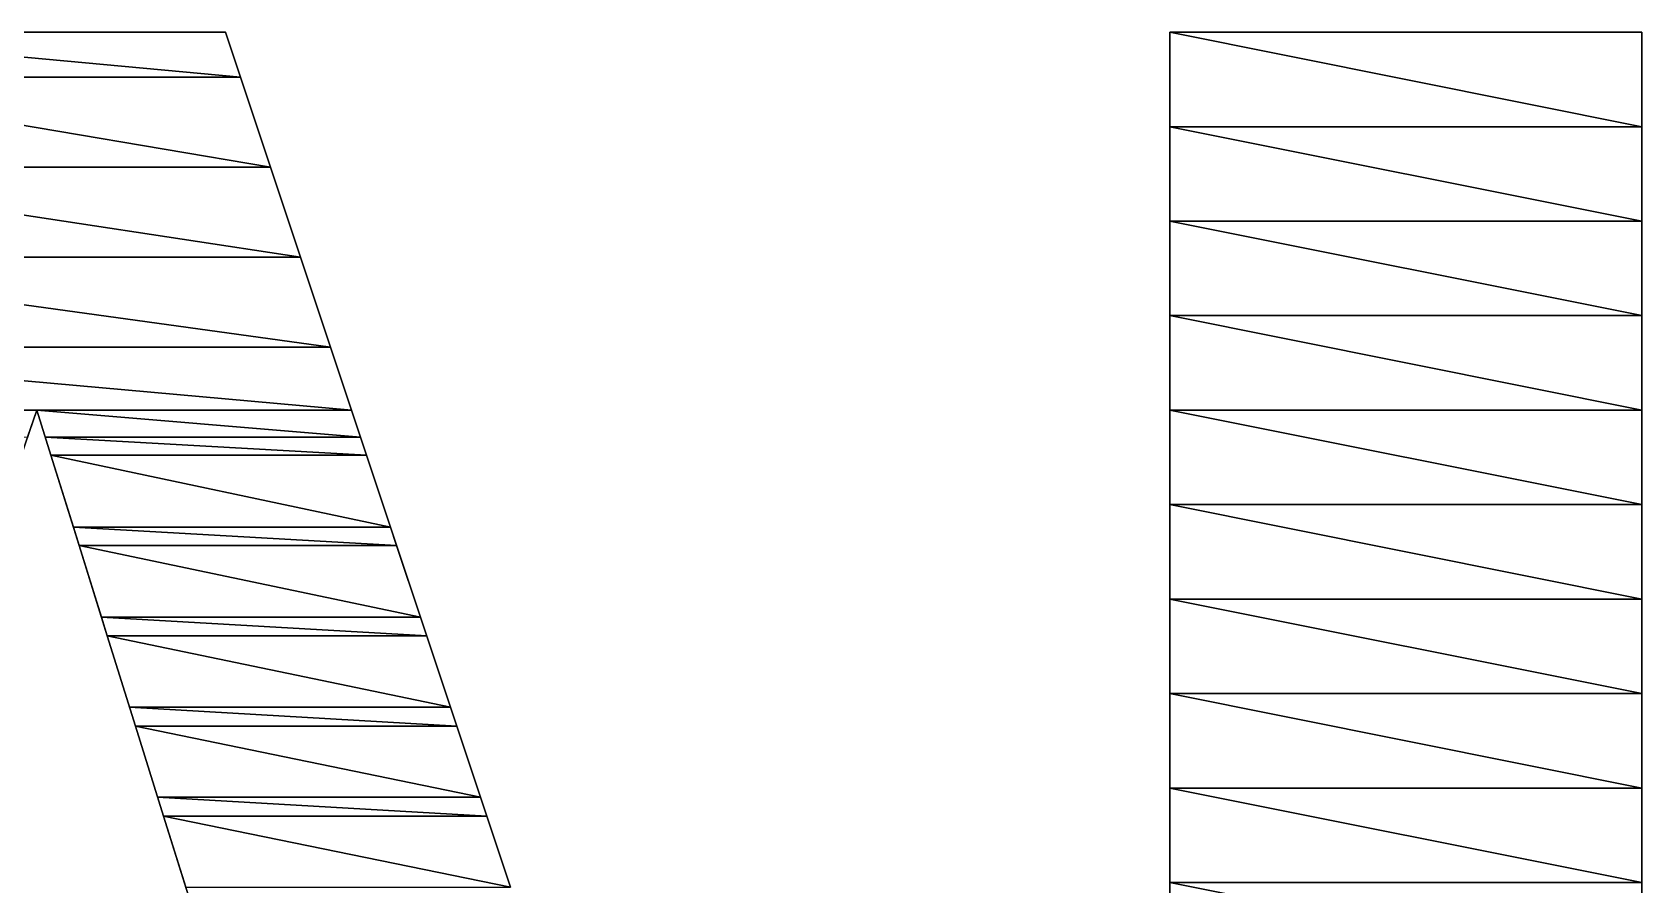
# Model space of a CAD drawing. Header units: metres. Extents: x -339 to -255, y -236 to -200.
# Drawn here: x -321.05 to -304, y -209.02 to -200 of the extents above; entities that cross this region are included whole.
import ezdxf

# ---------------------------------------------------------------- set-up
doc = ezdxf.new("R2010")
doc.units = ezdxf.units.M

msp = doc.modelspace()

# ---------------------------------------------------------------- linework, layer by layer
for points in [[(-318.84128, -200.47618, -346.41016), (-324, -200, -346.41016), (-324.15872, -200.47618, -346.41016), (-324.15863, -200.47607, -346.41006)], [(-318.84128, -200.47618, -366.41016), (-324, -200, -366.41016), (-324.15872, -200.47618, -366.41016), (-324.15863, -200.47607, -366.41006)], [(-324, -200, -346.41016), (-318.84128, -200.47618, -346.41016), (-319, -200, -346.41016), (-318.9999, -199.9999, -346.41006)], [(-324, -200, -366.41016), (-318.84128, -200.47618, -366.41016), (-319, -200, -366.41016), (-318.9999, -199.9999, -366.41006)], [(-321, -200, -366.41016), (-322, -200, -366.41016), (-321, -200, -346.41016), (-320.9999, -199.9999, -346.41006)], [(-322, -200, -366.41016), (-321, -200, -366.41016), (-321, -200, -346.41016), (-320.9999, -199.9999, -346.41006)], [(-321, -200, -346.41016), (-322, -200, -346.41016), (-322, -200, -366.41016), (-321.9999, -199.9999, -366.41006)], [(-322, -200, -346.41016), (-321, -200, -346.41016), (-322, -200, -346.41016), (-321.9999, -199.9999, -346.41006)], [(-320, -200, -366.41016), (-320, -200, -346.41016), (-321, -200, -366.41016), (-320.9999, -199.9999, -366.41006)], [(-321, -200, -366.41016), (-320, -200, -346.41016), (-320, -200, -366.41016), (-319.9999, -199.9999, -366.41006)], [(-320, -200, -346.41016), (-321, -200, -366.41016), (-321, -200, -346.41016), (-320.9999, -199.9999, -346.41006)], [(-321, -200, -346.41016), (-321, -200, -346.41016), (-320, -200, -346.41016), (-319.9999, -199.9999, -346.41006)], [(-321, -200, -346.41016), (-321, -200, -346.41016), (-321, -200, -366.41016), (-320.9999, -199.9999, -366.41006)], [(-319, -200, -366.41016), (-320, -200, -366.41016), (-319, -200, -346.41016), (-318.9999, -199.9999, -346.41006)], [(-320, -200, -366.41016), (-319, -200, -366.41016), (-319, -200, -346.41016), (-318.9999, -199.9999, -346.41006)], [(-319, -200, -346.41016), (-320, -200, -346.41016), (-320, -200, -366.41016), (-319.9999, -199.9999, -366.41006)], [(-320, -200, -346.41016), (-319, -200, -346.41016), (-320, -200, -346.41016), (-319.9999, -199.9999, -346.41006)], [(-320, -200, -346.41016), (-320, -200, -366.41016), (-320, -200, -346.41016), (-319.9999, -199.9999, -346.41006)], [(-318.84128, -200.47618, -366.41016), (-318.84128, -200.47618, -346.41016), (-319, -200, -366.41016), (-318.9999, -199.9999, -366.41006)], [(-318.84128, -200.47618, -346.41016), (-319, -200, -366.41016), (-319, -200, -346.41016), (-318.9999, -199.9999, -346.41006)], [(-319, -200, -366.41016), (-318.84128, -200.47618, -346.41016), (-318.84128, -200.47618, -366.41016), (-318.8412, -200.47607, -366.41006)], [(-319, -200, -346.41016), (-319, -200, -346.41016), (-318.84128, -200.47618, -346.41016), (-318.8412, -200.47607, -346.41006)], [(-309, -200, -346.41016), (-304, -201, -346.41016), (-304, -200, -346.41016), (-303.9999, -199.9999, -346.41006)], [(-309, -200, -366.41016), (-304, -201, -366.41016), (-304, -200, -366.41016), (-303.9999, -199.9999, -366.41006)], [(-308.5, -200, -366.41016), (-309, -200, -366.41016), (-308.5, -200, -346.41016), (-308.4999, -199.9999, -346.41006)], [(-309, -200, -366.41016), (-308.5, -200, -366.41016), (-308.5, -200, -346.41016), (-308.4999, -199.9999, -346.41006)], [(-308.5, -200, -346.41016), (-309, -200, -346.41016), (-309, -200, -366.41016), (-308.9999, -199.9999, -366.41006)], [(-309, -200, -346.41016), (-308.5, -200, -346.41016), (-309, -200, -346.41016), (-308.9999, -199.9999, -346.41006)], [(-309, -200, -346.41016), (-309, -200, -366.41016), (-309, -200, -346.41016), (-308.9999, -199.9999, -346.41006)], [(-309, -201, -366.41016), (-309, -200, -346.41016), (-309, -200, -366.41016), (-308.9999, -199.9999, -366.41006)], [(-309, -201, -346.41016), (-309, -201, -346.41016), (-309, -200, -346.41016), (-308.9999, -199.9999, -346.41006)], [(-304, -201, -346.41016), (-309, -200, -346.41016), (-309, -201, -346.41016), (-308.9999, -200.9999, -346.41006)], [(-304, -201, -366.41016), (-309, -200, -366.41016), (-309, -201, -366.41016), (-308.9999, -200.9999, -366.41006)], [(-309, -200, -366.41016), (-309, -200, -346.41016), (-309, -201, -366.41016), (-308.9999, -200.9999, -366.41006)], [(-309, -200, -346.41016), (-309, -201, -366.41016), (-309, -201, -346.41016), (-308.9999, -200.9999, -346.41006)], [(-307.5, -200, -366.41016), (-307.5, -200, -346.41016), (-308.5, -200, -366.41016), (-308.4999, -199.9999, -366.41006)], [(-308.5, -200, -366.41016), (-307.5, -200, -346.41016), (-307.5, -200, -366.41016), (-307.4999, -199.9999, -366.41006)], [(-307.5, -200, -346.41016), (-308.5, -200, -366.41016), (-308.5, -200, -346.41016), (-308.4999, -199.9999, -346.41006)], [(-308.5, -200, -346.41016), (-308.5, -200, -346.41016), (-307.5, -200, -346.41016), (-307.4999, -199.9999, -346.41006)], [(-308.5, -200, -346.41016), (-308.5, -200, -346.41016), (-308.5, -200, -366.41016), (-308.4999, -199.9999, -366.41006)], [(-306.5, -200, -366.41016), (-307.5, -200, -366.41016), (-306.5, -200, -346.41016), (-306.4999, -199.9999, -346.41006)], [(-307.5, -200, -366.41016), (-306.5, -200, -366.41016), (-306.5, -200, -346.41016), (-306.4999, -199.9999, -346.41006)], [(-306.5, -200, -346.41016), (-307.5, -200, -346.41016), (-307.5, -200, -366.41016), (-307.4999, -199.9999, -366.41006)], [(-307.5, -200, -346.41016), (-306.5, -200, -346.41016), (-307.5, -200, -346.41016), (-307.4999, -199.9999, -346.41006)], [(-307.5, -200, -346.41016), (-307.5, -200, -366.41016), (-307.5, -200, -346.41016), (-307.4999, -199.9999, -346.41006)], [(-305.5, -200, -366.41016), (-305.5, -200, -346.41016), (-306.5, -200, -366.41016), (-306.4999, -199.9999, -366.41006)], [(-306.5, -200, -366.41016), (-305.5, -200, -346.41016), (-305.5, -200, -366.41016), (-305.4999, -199.9999, -366.41006)], [(-305.5, -200, -346.41016), (-306.5, -200, -366.41016), (-306.5, -200, -346.41016), (-306.4999, -199.9999, -346.41006)], [(-306.5, -200, -346.41016), (-306.5, -200, -346.41016), (-305.5, -200, -346.41016), (-305.4999, -199.9999, -346.41006)], [(-306.5, -200, -346.41016), (-306.5, -200, -346.41016), (-306.5, -200, -366.41016), (-306.4999, -199.9999, -366.41006)], [(-304.5, -200, -366.41016), (-305.5, -200, -366.41016), (-304.5, -200, -346.41016), (-304.4999, -199.9999, -346.41006)], [(-305.5, -200, -366.41016), (-304.5, -200, -366.41016), (-304.5, -200, -346.41016), (-304.4999, -199.9999, -346.41006)], [(-304.5, -200, -346.41016), (-305.5, -200, -346.41016), (-305.5, -200, -366.41016), (-305.4999, -199.9999, -366.41006)], [(-305.5, -200, -346.41016), (-304.5, -200, -346.41016), (-305.5, -200, -346.41016), (-305.4999, -199.9999, -346.41006)], [(-305.5, -200, -346.41016), (-305.5, -200, -366.41016), (-305.5, -200, -346.41016), (-305.4999, -199.9999, -346.41006)], [(-304, -200, -366.41016), (-304, -200, -346.41016), (-304.5, -200, -366.41016), (-304.4999, -199.9999, -366.41006)], [(-304.5, -200, -366.41016), (-304, -200, -346.41016), (-304, -200, -366.41016), (-303.9999, -199.9999, -366.41006)], [(-304, -200, -346.41016), (-304.5, -200, -366.41016), (-304.5, -200, -346.41016), (-304.4999, -199.9999, -346.41006)], [(-304.5, -200, -346.41016), (-304.5, -200, -346.41016), (-304, -200, -346.41016), (-303.9999, -199.9999, -346.41006)], [(-304.5, -200, -346.41016), (-304.5, -200, -346.41016), (-304.5, -200, -366.41016), (-304.4999, -199.9999, -366.41006)], [(-304, -201, -346.41016), (-304, -200, -346.41016), (-304, -200, -366.41016), (-303.9999, -199.9999, -366.41006)], [(-304, -200, -346.41016), (-304, -201, -346.41016), (-304, -200, -346.41016), (-303.9999, -199.9999, -346.41006)], [(-304, -200, -346.41016), (-304, -200, -366.41016), (-304, -200, -346.41016), (-303.9999, -199.9999, -346.41006)], [(-304, -201, -366.41016), (-304, -200, -366.41016), (-304, -201, -346.41016), (-303.9999, -200.9999, -346.41006)], [(-304, -200, -366.41016), (-304, -201, -366.41016), (-304, -201, -346.41016), (-303.9999, -200.9999, -346.41006)], [(-318.5238, -201.42856, -346.41016), (-324.15872, -200.4762, -346.41016), (-324.4762, -201.42856, -346.41016), (-324.4761, -201.42845, -346.41006)], [(-318.5238, -201.42856, -366.41016), (-324.15872, -200.4762, -366.41016), (-324.4762, -201.42856, -366.41016), (-324.4761, -201.42845, -366.41006)], [(-324.15872, -200.47618, -346.41016), (-318.84128, -200.4762, -346.41016), (-318.84128, -200.47618, -346.41016), (-318.8412, -200.47607, -346.41006)], [(-324.15872, -200.47618, -366.41016), (-318.84128, -200.4762, -366.41016), (-318.84128, -200.47618, -366.41016), (-318.8412, -200.47607, -366.41006)], [(-324.15872, -200.4762, -346.41016), (-318.5238, -201.42856, -346.41016), (-318.84128, -200.4762, -346.41016), (-318.8412, -200.47609, -346.41006)], [(-318.84128, -200.4762, -346.41016), (-324.15872, -200.47618, -346.41016), (-324.15872, -200.4762, -346.41016), (-324.15863, -200.47609, -346.41006)], [(-324.15872, -200.4762, -366.41016), (-318.5238, -201.42856, -366.41016), (-318.84128, -200.4762, -366.41016), (-318.8412, -200.47609, -366.41006)], [(-318.84128, -200.4762, -366.41016), (-324.15872, -200.47618, -366.41016), (-324.15872, -200.4762, -366.41016), (-324.15863, -200.47609, -366.41006)], [(-318.5238, -201.42856, -346.41016), (-318.84128, -200.47618, -346.41016), (-318.84128, -200.47618, -366.41016), (-318.8412, -200.47607, -366.41006)], [(-318.84128, -200.47618, -346.41016), (-318.5238, -201.42856, -346.41016), (-318.84128, -200.47618, -346.41016), (-318.8412, -200.47607, -346.41006)], [(-318.84128, -200.47618, -346.41016), (-318.84128, -200.47618, -366.41016), (-318.84128, -200.47618, -346.41016), (-318.8412, -200.47607, -346.41006)], [(-318.5238, -201.42856, -366.41016), (-318.84128, -200.47618, -366.41016), (-318.5238, -201.42856, -346.41016), (-318.5237, -201.42845, -346.41006)], [(-318.84128, -200.47618, -366.41016), (-318.5238, -201.42856, -366.41016), (-318.5238, -201.42856, -346.41016), (-318.5237, -201.42845, -346.41006)], [(-309, -201, -346.41016), (-304, -202, -346.41016), (-304, -201, -346.41016), (-303.9999, -200.9999, -346.41006)], [(-309, -201, -366.41016), (-304, -202, -366.41016), (-304, -201, -366.41016), (-303.9999, -200.9999, -366.41006)], [(-309, -201, -346.41016), (-309, -201, -346.41016), (-309, -201, -366.41016), (-308.9999, -200.9999, -366.41006)], [(-309, -201, -366.41016), (-309, -202, -366.41016), (-309, -201, -346.41016), (-308.9999, -200.9999, -346.41006)], [(-309, -202, -366.41016), (-309, -201, -366.41016), (-309, -201, -346.41016), (-308.9999, -200.9999, -346.41006)], [(-304, -202, -346.41016), (-309, -201, -346.41016), (-309, -202, -346.41016), (-308.9999, -201.9999, -346.41006)], [(-304, -202, -366.41016), (-309, -201, -366.41016), (-309, -202, -366.41016), (-308.9999, -201.9999, -366.41006)], [(-309, -201, -346.41016), (-309, -202, -346.41016), (-309, -202, -366.41016), (-308.9999, -201.9999, -366.41006)], [(-309, -202, -346.41016), (-309, -201, -346.41016), (-309, -202, -346.41016), (-308.9999, -201.9999, -346.41006)], [(-304, -202, -366.41016), (-304, -202, -346.41016), (-304, -201, -366.41016), (-303.9999, -200.9999, -366.41006)], [(-304, -202, -346.41016), (-304, -201, -366.41016), (-304, -201, -346.41016), (-303.9999, -200.9999, -346.41006)], [(-304, -201, -346.41016), (-304, -201, -346.41016), (-304, -201, -366.41016), (-303.9999, -200.9999, -366.41006)], [(-304, -201, -366.41016), (-304, -202, -346.41016), (-304, -202, -366.41016), (-303.9999, -201.9999, -366.41006)], [(-304, -201, -346.41016), (-304, -201, -346.41016), (-304, -202, -346.41016), (-303.9999, -201.9999, -346.41006)], [(-318.20636, -202.38095, -346.41016), (-324.4762, -201.42857, -346.41016), (-324.79364, -202.38095, -346.41016), (-324.79355, -202.38084, -346.41006)], [(-318.20636, -202.38095, -366.41016), (-324.4762, -201.42857, -366.41016), (-324.79364, -202.38095, -366.41016), (-324.79355, -202.38084, -366.41006)], [(-324.4762, -201.42856, -346.41016), (-318.5238, -201.42857, -346.41016), (-318.5238, -201.42856, -346.41016), (-318.5237, -201.42845, -346.41006)], [(-324.4762, -201.42856, -366.41016), (-318.5238, -201.42857, -366.41016), (-318.5238, -201.42856, -366.41016), (-318.5237, -201.42845, -366.41006)], [(-324.4762, -201.42857, -346.41016), (-318.20636, -202.38095, -346.41016), (-318.5238, -201.42857, -346.41016), (-318.5237, -201.42847, -346.41006)], [(-318.5238, -201.42857, -346.41016), (-324.4762, -201.42856, -346.41016), (-324.4762, -201.42857, -346.41016), (-324.4761, -201.42847, -346.41006)], [(-324.4762, -201.42857, -366.41016), (-318.20636, -202.38095, -366.41016), (-318.5238, -201.42857, -366.41016), (-318.5237, -201.42847, -366.41006)], [(-318.5238, -201.42857, -366.41016), (-324.4762, -201.42856, -366.41016), (-324.4762, -201.42857, -366.41016), (-324.4761, -201.42847, -366.41006)], [(-318.20636, -202.38095, -366.41016), (-318.20636, -202.38095, -346.41016), (-318.5238, -201.42856, -366.41016), (-318.5237, -201.42845, -366.41006)], [(-318.20636, -202.38095, -346.41016), (-318.5238, -201.42856, -366.41016), (-318.5238, -201.42856, -346.41016), (-318.5237, -201.42845, -346.41006)], [(-318.5238, -201.42856, -346.41016), (-318.5238, -201.42856, -346.41016), (-318.5238, -201.42856, -366.41016), (-318.5237, -201.42845, -366.41006)], [(-318.5238, -201.42856, -366.41016), (-318.20636, -202.38095, -346.41016), (-318.20636, -202.38095, -366.41016), (-318.20627, -202.38084, -366.41006)], [(-318.5238, -201.42856, -346.41016), (-318.5238, -201.42856, -346.41016), (-318.20636, -202.38095, -346.41016), (-318.20627, -202.38084, -346.41006)], [(-309, -202, -346.41016), (-304, -203, -346.41016), (-304, -202, -346.41016), (-303.9999, -201.9999, -346.41006)], [(-309, -202, -366.41016), (-304, -203, -366.41016), (-304, -202, -366.41016), (-303.9999, -201.9999, -366.41006)], [(-309, -202, -346.41016), (-309, -202, -366.41016), (-309, -202, -346.41016), (-308.9999, -201.9999, -346.41006)], [(-309, -203, -366.41016), (-309, -202, -346.41016), (-309, -202, -366.41016), (-308.9999, -201.9999, -366.41006)], [(-309, -203, -346.41016), (-309, -203, -346.41016), (-309, -202, -346.41016), (-308.9999, -201.9999, -346.41006)], [(-304, -203, -346.41016), (-309, -202, -346.41016), (-309, -203, -346.41016), (-308.9999, -202.9999, -346.41006)], [(-304, -203, -366.41016), (-309, -202, -366.41016), (-309, -203, -366.41016), (-308.9999, -202.9999, -366.41006)], [(-309, -202, -366.41016), (-309, -202, -346.41016), (-309, -203, -366.41016), (-308.9999, -202.9999, -366.41006)], [(-309, -202, -346.41016), (-309, -203, -366.41016), (-309, -203, -346.41016), (-308.9999, -202.9999, -346.41006)], [(-304, -203, -346.41016), (-304, -202, -346.41016), (-304, -202, -366.41016), (-303.9999, -201.9999, -366.41006)], [(-304, -202, -346.41016), (-304, -203, -346.41016), (-304, -202, -346.41016), (-303.9999, -201.9999, -346.41006)], [(-304, -202, -346.41016), (-304, -202, -366.41016), (-304, -202, -346.41016), (-303.9999, -201.9999, -346.41006)], [(-304, -203, -366.41016), (-304, -202, -366.41016), (-304, -203, -346.41016), (-303.9999, -202.9999, -346.41006)], [(-304, -202, -366.41016), (-304, -203, -366.41016), (-304, -203, -346.41016), (-303.9999, -202.9999, -346.41006)], [(-317.8889, -203.33333, -346.41016), (-324.79364, -202.38095, -346.41016), (-325.1111, -203.33333, -346.41016), (-325.11102, -203.33322, -346.41006)], [(-317.8889, -203.33333, -366.41016), (-324.79364, -202.38095, -366.41016), (-325.1111, -203.33333, -366.41016), (-325.11102, -203.33322, -366.41006)], [(-324.79364, -202.38095, -346.41016), (-317.8889, -203.33333, -346.41016), (-318.20636, -202.38095, -346.41016), (-318.20627, -202.38084, -346.41006)], [(-318.20636, -202.38095, -346.41016), (-324.79364, -202.38095, -346.41016), (-324.79364, -202.38095, -346.41016), (-324.79355, -202.38084, -346.41006)], [(-324.79364, -202.38095, -346.41016), (-318.20636, -202.38095, -346.41016), (-318.20636, -202.38095, -346.41016), (-318.20627, -202.38084, -346.41006)], [(-324.79364, -202.38095, -366.41016), (-317.8889, -203.33333, -366.41016), (-318.20636, -202.38095, -366.41016), (-318.20627, -202.38084, -366.41006)], [(-318.20636, -202.38095, -366.41016), (-324.79364, -202.38095, -366.41016), (-324.79364, -202.38095, -366.41016), (-324.79355, -202.38084, -366.41006)], [(-324.79364, -202.38095, -366.41016), (-318.20636, -202.38095, -366.41016), (-318.20636, -202.38095, -366.41016), (-318.20627, -202.38084, -366.41006)], [(-317.8889, -203.33333, -346.41016), (-318.20636, -202.38095, -346.41016), (-318.20636, -202.38095, -366.41016), (-318.20627, -202.38084, -366.41006)], [(-318.20636, -202.38095, -346.41016), (-317.8889, -203.33333, -346.41016), (-318.20636, -202.38095, -346.41016), (-318.20627, -202.38084, -346.41006)], [(-318.20636, -202.38095, -346.41016), (-318.20636, -202.38095, -366.41016), (-318.20636, -202.38095, -346.41016), (-318.20627, -202.38084, -346.41006)], [(-317.8889, -203.33333, -366.41016), (-318.20636, -202.38095, -366.41016), (-317.8889, -203.33333, -346.41016), (-317.8888, -203.33322, -346.41006)], [(-318.20636, -202.38095, -366.41016), (-317.8889, -203.33333, -366.41016), (-317.8889, -203.33333, -346.41016), (-317.8888, -203.33322, -346.41006)], [(-309, -203, -346.41016), (-304, -204, -346.41016), (-304, -203, -346.41016), (-303.9999, -202.9999, -346.41006)], [(-309, -203, -366.41016), (-304, -204, -366.41016), (-304, -203, -366.41016), (-303.9999, -202.9999, -366.41006)], [(-309, -203, -346.41016), (-309, -203, -346.41016), (-309, -203, -366.41016), (-308.9999, -202.9999, -366.41006)], [(-309, -203, -366.41016), (-309, -204, -366.41016), (-309, -203, -346.41016), (-308.9999, -202.9999, -346.41006)], [(-309, -204, -366.41016), (-309, -203, -366.41016), (-309, -203, -346.41016), (-308.9999, -202.9999, -346.41006)], [(-304, -204, -346.41016), (-309, -203, -346.41016), (-309, -204, -346.41016), (-308.9999, -203.9999, -346.41006)], [(-304, -204, -366.41016), (-309, -203, -366.41016), (-309, -204, -366.41016), (-308.9999, -203.9999, -366.41006)], [(-309, -203, -346.41016), (-309, -204, -346.41016), (-309, -204, -366.41016), (-308.9999, -203.9999, -366.41006)], [(-309, -204, -346.41016), (-309, -203, -346.41016), (-309, -204, -346.41016), (-308.9999, -203.9999, -346.41006)], [(-304, -204, -366.41016), (-304, -204, -346.41016), (-304, -203, -366.41016), (-303.9999, -202.9999, -366.41006)], [(-304, -204, -346.41016), (-304, -203, -366.41016), (-304, -203, -346.41016), (-303.9999, -202.9999, -346.41006)], [(-304, -203, -346.41016), (-304, -203, -346.41016), (-304, -203, -366.41016), (-303.9999, -202.9999, -366.41006)], [(-304, -203, -366.41016), (-304, -204, -346.41016), (-304, -204, -366.41016), (-303.9999, -203.9999, -366.41006)], [(-304, -203, -346.41016), (-304, -203, -346.41016), (-304, -204, -346.41016), (-303.9999, -203.9999, -346.41006)], [(-317.66666, -204.00002, -346.41016), (-325.1111, -203.33333, -346.41016), (-325.33334, -204.00002, -346.41016), (-325.33325, -203.99991, -346.41006)], [(-317.66666, -204.00002, -366.41016), (-325.1111, -203.33333, -366.41016), (-325.33334, -204.00002, -366.41016), (-325.33325, -203.99991, -366.41006)], [(-325.1111, -203.33333, -346.41016), (-317.66666, -204.00002, -346.41016), (-317.8889, -203.33333, -346.41016), (-317.8888, -203.33322, -346.41006)], [(-317.8889, -203.33333, -346.41016), (-325.1111, -203.33333, -346.41016), (-325.1111, -203.33333, -346.41016), (-325.11102, -203.33322, -346.41006)], [(-325.1111, -203.33333, -346.41016), (-317.8889, -203.33333, -346.41016), (-317.8889, -203.33333, -346.41016), (-317.8888, -203.33322, -346.41006)], [(-325.1111, -203.33333, -366.41016), (-317.66666, -204.00002, -366.41016), (-317.8889, -203.33333, -366.41016), (-317.8888, -203.33322, -366.41006)], [(-317.8889, -203.33333, -366.41016), (-325.1111, -203.33333, -366.41016), (-325.1111, -203.33333, -366.41016), (-325.11102, -203.33322, -366.41006)], [(-325.1111, -203.33333, -366.41016), (-317.8889, -203.33333, -366.41016), (-317.8889, -203.33333, -366.41016), (-317.8888, -203.33322, -366.41006)], [(-317.57144, -204.2857, -366.41016), (-317.57144, -204.2857, -346.41016), (-317.8889, -203.33333, -366.41016), (-317.8888, -203.33322, -366.41006)], [(-317.57144, -204.2857, -346.41016), (-317.8889, -203.33333, -366.41016), (-317.8889, -203.33333, -346.41016), (-317.8888, -203.33322, -346.41006)], [(-317.8889, -203.33333, -346.41016), (-317.8889, -203.33333, -346.41016), (-317.8889, -203.33333, -366.41016), (-317.8888, -203.33322, -366.41006)], [(-317.8889, -203.33333, -366.41016), (-317.57144, -204.2857, -346.41016), (-317.57144, -204.2857, -366.41016), (-317.57135, -204.2856, -366.41006)], [(-317.8889, -203.33333, -346.41016), (-317.8889, -203.33333, -346.41016), (-317.57144, -204.2857, -346.41016), (-317.57135, -204.2856, -346.41006)], [(-325.33334, -204.00002, -346.41016), (-321.09824, -204.28572, -346.41016), (-321.00003, -204.00002, -346.41016), (-320.99994, -203.99991, -346.41006)], [(-325.33334, -204.00002, -366.41016), (-321.09824, -204.28572, -366.41016), (-321.00003, -204.00002, -366.41016), (-320.99994, -203.99991, -366.41006)], [(-321.32837, -204.95525, -346.41016), (-321.00003, -204.00002, -346.41016), (-321.00003, -204.00002, -366.41016), (-320.99994, -203.99991, -366.41006)], [(-321.00003, -204.00002, -346.41016), (-321.32837, -204.95525, -346.41016), (-321.00003, -204.00002, -346.41016), (-320.99994, -203.99991, -346.41006)], [(-321.32837, -204.95525, -366.41016), (-321.00003, -204.00002, -366.41016), (-321.32837, -204.95525, -346.41016), (-321.32828, -204.95514, -346.41006)], [(-321.00003, -204.00002, -366.41016), (-321.32837, -204.95525, -366.41016), (-321.32837, -204.95525, -346.41016), (-321.32828, -204.95514, -346.41006)], [(-321.00003, -204.00002, -346.41016), (-317.57144, -204.2857, -346.41016), (-317.66666, -204.00002, -346.41016), (-317.66656, -203.99991, -346.41006)], [(-321.00003, -204.00002, -366.41016), (-317.57144, -204.2857, -366.41016), (-317.66666, -204.00002, -366.41016), (-317.66656, -203.99991, -366.41006)], [(-321.00003, -204.00002, -346.41016), (-321.00003, -204.00002, -366.41016), (-321.00003, -204.00002, -346.41016), (-320.99994, -203.99991, -346.41006)], [(-320.85074, -204.47762, -366.41016), (-321.00003, -204.00002, -346.41016), (-321.00003, -204.00002, -366.41016), (-320.99994, -203.99991, -366.41006)], [(-320.85074, -204.47762, -346.41016), (-320.85074, -204.47762, -346.41016), (-321.00003, -204.00002, -346.41016), (-320.99994, -203.99991, -346.41006)], [(-317.57144, -204.2857, -346.41016), (-321.00003, -204.00002, -346.41016), (-320.91074, -204.2857, -346.41016), (-320.91064, -204.2856, -346.41006)], [(-317.57144, -204.2857, -366.41016), (-321.00003, -204.00002, -366.41016), (-320.91074, -204.2857, -366.41016), (-320.91064, -204.2856, -366.41006)], [(-321.00003, -204.00002, -366.41016), (-321.00003, -204.00002, -346.41016), (-320.85074, -204.47762, -366.41016), (-320.85065, -204.47751, -366.41006)], [(-321.00003, -204.00002, -346.41016), (-320.85074, -204.47762, -366.41016), (-320.85074, -204.47762, -346.41016), (-320.85065, -204.47751, -346.41006)], [(-309, -204, -346.41016), (-304, -205, -346.41016), (-304, -204, -346.41016), (-303.9999, -203.9999, -346.41006)], [(-309, -204, -366.41016), (-304, -205, -366.41016), (-304, -204, -366.41016), (-303.9999, -203.9999, -366.41006)], [(-309, -204, -346.41016), (-309, -204, -366.41016), (-309, -204, -346.41016), (-308.9999, -203.9999, -346.41006)], [(-309, -205, -366.41016), (-309, -204, -346.41016), (-309, -204, -366.41016), (-308.9999, -203.9999, -366.41006)], [(-309, -205, -346.41016), (-309, -205, -346.41016), (-309, -204, -346.41016), (-308.9999, -203.9999, -346.41006)], [(-304, -205, -346.41016), (-309, -204, -346.41016), (-309, -205, -346.41016), (-308.9999, -204.9999, -346.41006)], [(-304, -205, -366.41016), (-309, -204, -366.41016), (-309, -205, -366.41016), (-308.9999, -204.9999, -366.41006)], [(-309, -204, -366.41016), (-309, -204, -346.41016), (-309, -205, -366.41016), (-308.9999, -204.9999, -366.41006)], [(-309, -204, -346.41016), (-309, -205, -366.41016), (-309, -205, -346.41016), (-308.9999, -204.9999, -346.41006)], [(-304, -205, -346.41016), (-304, -204, -346.41016), (-304, -204, -366.41016), (-303.9999, -203.9999, -366.41006)], [(-304, -204, -346.41016), (-304, -205, -346.41016), (-304, -204, -346.41016), (-303.9999, -203.9999, -346.41006)], [(-304, -204, -346.41016), (-304, -204, -366.41016), (-304, -204, -346.41016), (-303.9999, -203.9999, -346.41006)], [(-304, -205, -366.41016), (-304, -204, -366.41016), (-304, -205, -346.41016), (-303.9999, -204.9999, -346.41006)], [(-304, -204, -366.41016), (-304, -205, -366.41016), (-304, -205, -346.41016), (-303.9999, -204.9999, -346.41006)], [(-320.91074, -204.2857, -346.41016), (-317.50748, -204.47762, -346.41016), (-317.57144, -204.2857, -346.41016), (-317.57135, -204.2856, -346.41006)], [(-320.91074, -204.2857, -366.41016), (-317.50748, -204.47762, -366.41016), (-317.57144, -204.2857, -366.41016), (-317.57135, -204.2856, -366.41006)], [(-317.50748, -204.47762, -346.41016), (-320.91074, -204.2857, -346.41016), (-320.85074, -204.47762, -346.41016), (-320.85065, -204.47751, -346.41006)], [(-317.50748, -204.47762, -366.41016), (-320.91074, -204.2857, -366.41016), (-320.85074, -204.47762, -366.41016), (-320.85065, -204.47751, -366.41006)], [(-317.25397, -205.2381, -346.41016), (-317.57144, -204.2857, -346.41016), (-317.57144, -204.2857, -366.41016), (-317.57135, -204.2856, -366.41006)], [(-317.57144, -204.2857, -346.41016), (-317.25397, -205.2381, -346.41016), (-317.57144, -204.2857, -346.41016), (-317.57135, -204.2856, -346.41006)], [(-317.57144, -204.2857, -346.41016), (-317.57144, -204.2857, -366.41016), (-317.57144, -204.2857, -346.41016), (-317.57135, -204.2856, -346.41006)], [(-317.25397, -205.2381, -366.41016), (-317.57144, -204.2857, -366.41016), (-317.25397, -205.2381, -346.41016), (-317.25388, -205.23799, -346.41006)], [(-317.57144, -204.2857, -366.41016), (-317.25397, -205.2381, -366.41016), (-317.25397, -205.2381, -346.41016), (-317.25388, -205.23799, -346.41006)], [(-320.85074, -204.47762, -346.41016), (-317.25397, -205.2381, -346.41016), (-317.50748, -204.47762, -346.41016), (-317.5074, -204.47751, -346.41006)], [(-320.85074, -204.47762, -366.41016), (-317.25397, -205.2381, -366.41016), (-317.50748, -204.47762, -366.41016), (-317.5074, -204.47751, -366.41006)], [(-320.85074, -204.47762, -346.41016), (-320.85074, -204.47762, -346.41016), (-320.85074, -204.47762, -366.41016), (-320.85065, -204.47751, -366.41006)], [(-320.85074, -204.47762, -366.41016), (-320.55225, -205.43283, -366.41016), (-320.85074, -204.47762, -346.41016), (-320.85065, -204.47751, -346.41006)], [(-320.55225, -205.43283, -366.41016), (-320.85074, -204.47762, -366.41016), (-320.85074, -204.47762, -346.41016), (-320.85065, -204.47751, -346.41006)], [(-317.25397, -205.2381, -346.41016), (-320.85074, -204.47762, -346.41016), (-320.6131, -205.2381, -346.41016), (-320.613, -205.23799, -346.41006)], [(-317.25397, -205.2381, -366.41016), (-320.85074, -204.47762, -366.41016), (-320.6131, -205.2381, -366.41016), (-320.613, -205.23799, -366.41006)], [(-320.85074, -204.47762, -346.41016), (-320.55225, -205.43283, -346.41016), (-320.55225, -205.43283, -366.41016), (-320.55215, -205.43272, -366.41006)], [(-320.55225, -205.43283, -346.41016), (-320.85074, -204.47762, -346.41016), (-320.55225, -205.43283, -346.41016), (-320.55215, -205.43272, -346.41006)], [(-309, -205, -346.41016), (-304, -206, -346.41016), (-304, -205, -346.41016), (-303.9999, -204.9999, -346.41006)], [(-309, -205, -366.41016), (-304, -206, -366.41016), (-304, -205, -366.41016), (-303.9999, -204.9999, -366.41006)], [(-309, -205, -346.41016), (-309, -205, -346.41016), (-309, -205, -366.41016), (-308.9999, -204.9999, -366.41006)], [(-309, -205, -366.41016), (-309, -206, -366.41016), (-309, -205, -346.41016), (-308.9999, -204.9999, -346.41006)], [(-309, -206, -366.41016), (-309, -205, -366.41016), (-309, -205, -346.41016), (-308.9999, -204.9999, -346.41006)], [(-304, -206, -346.41016), (-309, -205, -346.41016), (-309, -206, -346.41016), (-308.9999, -205.9999, -346.41006)], [(-304, -206, -366.41016), (-309, -205, -366.41016), (-309, -206, -366.41016), (-308.9999, -205.9999, -366.41006)], [(-309, -205, -346.41016), (-309, -206, -346.41016), (-309, -206, -366.41016), (-308.9999, -205.9999, -366.41006)], [(-309, -206, -346.41016), (-309, -205, -346.41016), (-309, -206, -346.41016), (-308.9999, -205.9999, -346.41006)], [(-304, -206, -366.41016), (-304, -206, -346.41016), (-304, -205, -366.41016), (-303.9999, -204.9999, -366.41006)], [(-304, -206, -346.41016), (-304, -205, -366.41016), (-304, -205, -346.41016), (-303.9999, -204.9999, -346.41006)], [(-304, -205, -346.41016), (-304, -205, -346.41016), (-304, -205, -366.41016), (-303.9999, -204.9999, -366.41006)], [(-304, -205, -366.41016), (-304, -206, -346.41016), (-304, -206, -366.41016), (-303.9999, -205.9999, -366.41006)], [(-304, -205, -346.41016), (-304, -205, -346.41016), (-304, -206, -346.41016), (-303.9999, -205.9999, -346.41006)], [(-320.6131, -205.2381, -346.41016), (-317.18906, -205.43283, -346.41016), (-317.25397, -205.2381, -346.41016), (-317.25388, -205.23799, -346.41006)], [(-320.6131, -205.2381, -366.41016), (-317.18906, -205.43283, -366.41016), (-317.25397, -205.2381, -366.41016), (-317.25388, -205.23799, -366.41006)], [(-317.18906, -205.43283, -346.41016), (-320.6131, -205.2381, -346.41016), (-320.55225, -205.43283, -346.41016), (-320.55215, -205.43272, -346.41006)], [(-317.18906, -205.43283, -366.41016), (-320.6131, -205.2381, -366.41016), (-320.55225, -205.43283, -366.41016), (-320.55215, -205.43272, -366.41006)], [(-316.93652, -206.19048, -366.41016), (-316.93652, -206.19048, -346.41016), (-317.25397, -205.2381, -366.41016), (-317.25388, -205.23799, -366.41006)], [(-316.93652, -206.19048, -346.41016), (-317.25397, -205.2381, -366.41016), (-317.25397, -205.2381, -346.41016), (-317.25388, -205.23799, -346.41006)], [(-317.25397, -205.2381, -346.41016), (-317.25397, -205.2381, -346.41016), (-317.25397, -205.2381, -366.41016), (-317.25388, -205.23799, -366.41006)], [(-317.25397, -205.2381, -366.41016), (-316.93652, -206.19048, -346.41016), (-316.93652, -206.19048, -366.41016), (-316.93643, -206.19037, -366.41006)], [(-317.25397, -205.2381, -346.41016), (-317.25397, -205.2381, -346.41016), (-316.93652, -206.19048, -346.41016), (-316.93643, -206.19037, -346.41006)], [(-320.55225, -205.43283, -346.41016), (-316.93652, -206.19048, -346.41016), (-317.18906, -205.43283, -346.41016), (-317.18896, -205.43272, -346.41006)], [(-320.55225, -205.43283, -366.41016), (-316.93652, -206.19048, -366.41016), (-317.18906, -205.43283, -366.41016), (-317.18896, -205.43272, -366.41006)], [(-320.55225, -205.43283, -346.41016), (-320.55225, -205.43283, -366.41016), (-320.55225, -205.43283, -346.41016), (-320.55215, -205.43272, -346.41006)], [(-320.25372, -206.38806, -366.41016), (-320.55225, -205.43283, -346.41016), (-320.55225, -205.43283, -366.41016), (-320.55215, -205.43272, -366.41006)], [(-320.25372, -206.38806, -346.41016), (-320.25372, -206.38806, -346.41016), (-320.55225, -205.43283, -346.41016), (-320.55215, -205.43272, -346.41006)], [(-316.93652, -206.19048, -346.41016), (-320.55225, -205.43283, -346.41016), (-320.3155, -206.19048, -346.41016), (-320.3154, -206.19037, -346.41006)], [(-316.93652, -206.19048, -366.41016), (-320.55225, -205.43283, -366.41016), (-320.3155, -206.19048, -366.41016), (-320.3154, -206.19037, -366.41006)], [(-320.55225, -205.43283, -366.41016), (-320.55225, -205.43283, -346.41016), (-320.25372, -206.38806, -366.41016), (-320.25363, -206.38795, -366.41006)], [(-320.55225, -205.43283, -346.41016), (-320.25372, -206.38806, -366.41016), (-320.25372, -206.38806, -346.41016), (-320.25363, -206.38795, -346.41006)], [(-309, -206, -346.41016), (-304, -207, -346.41016), (-304, -206, -346.41016), (-303.9999, -205.9999, -346.41006)], [(-309, -206, -366.41016), (-304, -207, -366.41016), (-304, -206, -366.41016), (-303.9999, -205.9999, -366.41006)], [(-309, -206, -346.41016), (-309, -206, -366.41016), (-309, -206, -346.41016), (-308.9999, -205.9999, -346.41006)], [(-309, -207, -366.41016), (-309, -206, -346.41016), (-309, -206, -366.41016), (-308.9999, -205.9999, -366.41006)], [(-309, -207, -346.41016), (-309, -207, -346.41016), (-309, -206, -346.41016), (-308.9999, -205.9999, -346.41006)], [(-304, -207, -346.41016), (-309, -206, -346.41016), (-309, -207, -346.41016), (-308.9999, -206.9999, -346.41006)], [(-304, -207, -366.41016), (-309, -206, -366.41016), (-309, -207, -366.41016), (-308.9999, -206.9999, -366.41006)], [(-309, -206, -366.41016), (-309, -206, -346.41016), (-309, -207, -366.41016), (-308.9999, -206.9999, -366.41006)], [(-309, -206, -346.41016), (-309, -207, -366.41016), (-309, -207, -346.41016), (-308.9999, -206.9999, -346.41006)], [(-304, -207, -346.41016), (-304, -206, -346.41016), (-304, -206, -366.41016), (-303.9999, -205.9999, -366.41006)], [(-304, -206, -346.41016), (-304, -207, -346.41016), (-304, -206, -346.41016), (-303.9999, -205.9999, -346.41006)], [(-304, -206, -346.41016), (-304, -206, -366.41016), (-304, -206, -346.41016), (-303.9999, -205.9999, -346.41006)], [(-304, -207, -366.41016), (-304, -206, -366.41016), (-304, -207, -346.41016), (-303.9999, -206.9999, -346.41006)], [(-304, -206, -366.41016), (-304, -207, -366.41016), (-304, -207, -346.41016), (-303.9999, -206.9999, -346.41006)], [(-320.3155, -206.19048, -346.41016), (-316.87067, -206.38806, -346.41016), (-316.93652, -206.19048, -346.41016), (-316.93643, -206.19037, -346.41006)], [(-320.3155, -206.19048, -366.41016), (-316.87067, -206.38806, -366.41016), (-316.93652, -206.19048, -366.41016), (-316.93643, -206.19037, -366.41006)], [(-316.87067, -206.38806, -346.41016), (-320.3155, -206.19048, -346.41016), (-320.25372, -206.38806, -346.41016), (-320.25363, -206.38795, -346.41006)], [(-316.87067, -206.38806, -366.41016), (-320.3155, -206.19048, -366.41016), (-320.25372, -206.38806, -366.41016), (-320.25363, -206.38795, -366.41006)], [(-316.61905, -207.14285, -346.41016), (-316.93652, -206.19048, -346.41016), (-316.93652, -206.19048, -366.41016), (-316.93643, -206.19037, -366.41006)], [(-316.93652, -206.19048, -346.41016), (-316.61905, -207.14285, -346.41016), (-316.93652, -206.19048, -346.41016), (-316.93643, -206.19037, -346.41006)], [(-316.93652, -206.19048, -346.41016), (-316.93652, -206.19048, -366.41016), (-316.93652, -206.19048, -346.41016), (-316.93643, -206.19037, -346.41006)], [(-316.61905, -207.14285, -366.41016), (-316.93652, -206.19048, -366.41016), (-316.61905, -207.14285, -346.41016), (-316.61896, -207.14275, -346.41006)], [(-316.93652, -206.19048, -366.41016), (-316.61905, -207.14285, -366.41016), (-316.61905, -207.14285, -346.41016), (-316.61896, -207.14275, -346.41006)], [(-320.25372, -206.38806, -346.41016), (-316.61905, -207.14285, -346.41016), (-316.87067, -206.38806, -346.41016), (-316.87057, -206.38795, -346.41006)], [(-320.25372, -206.38806, -366.41016), (-316.61905, -207.14285, -366.41016), (-316.87067, -206.38806, -366.41016), (-316.87057, -206.38795, -366.41006)], [(-320.25372, -206.38806, -346.41016), (-320.25372, -206.38806, -346.41016), (-320.25372, -206.38806, -366.41016), (-320.25363, -206.38795, -366.41006)], [(-320.25372, -206.38806, -366.41016), (-319.95523, -207.34328, -366.41016), (-320.25372, -206.38806, -346.41016), (-320.25363, -206.38795, -346.41006)], [(-319.95523, -207.34328, -366.41016), (-320.25372, -206.38806, -366.41016), (-320.25372, -206.38806, -346.41016), (-320.25363, -206.38795, -346.41006)], [(-316.61905, -207.14285, -346.41016), (-320.25372, -206.38806, -346.41016), (-320.01785, -207.14285, -346.41016), (-320.01776, -207.14275, -346.41006)], [(-316.61905, -207.14285, -366.41016), (-320.25372, -206.38806, -366.41016), (-320.01785, -207.14285, -366.41016), (-320.01776, -207.14275, -366.41006)], [(-320.25372, -206.38806, -346.41016), (-319.95523, -207.34328, -346.41016), (-319.95523, -207.34328, -366.41016), (-319.95514, -207.34317, -366.41006)], [(-319.95523, -207.34328, -346.41016), (-320.25372, -206.38806, -346.41016), (-319.95523, -207.34328, -346.41016), (-319.95514, -207.34317, -346.41006)], [(-320.01785, -207.14285, -346.41016), (-316.55225, -207.34328, -346.41016), (-316.61905, -207.14285, -346.41016), (-316.61896, -207.14275, -346.41006)], [(-320.01785, -207.14285, -366.41016), (-316.55225, -207.34328, -366.41016), (-316.61905, -207.14285, -366.41016), (-316.61896, -207.14275, -366.41006)], [(-316.55225, -207.34328, -346.41016), (-320.01785, -207.14285, -346.41016), (-319.95523, -207.34328, -346.41016), (-319.95514, -207.34317, -346.41006)], [(-316.55225, -207.34328, -366.41016), (-320.01785, -207.14285, -366.41016), (-319.95523, -207.34328, -366.41016), (-319.95514, -207.34317, -366.41006)], [(-316.3016, -208.09523, -366.41016), (-316.3016, -208.09523, -346.41016), (-316.61905, -207.14285, -366.41016), (-316.61896, -207.14275, -366.41006)], [(-316.3016, -208.09523, -346.41016), (-316.61905, -207.14285, -366.41016), (-316.61905, -207.14285, -346.41016), (-316.61896, -207.14275, -346.41006)], [(-316.61905, -207.14285, -346.41016), (-316.61905, -207.14285, -346.41016), (-316.61905, -207.14285, -366.41016), (-316.61896, -207.14275, -366.41006)], [(-316.61905, -207.14285, -366.41016), (-316.3016, -208.09523, -346.41016), (-316.3016, -208.09523, -366.41016), (-316.3015, -208.09512, -366.41006)], [(-316.61905, -207.14285, -346.41016), (-316.61905, -207.14285, -346.41016), (-316.3016, -208.09523, -346.41016), (-316.3015, -208.09512, -346.41006)], [(-309, -207, -346.41016), (-304, -208, -346.41016), (-304, -207, -346.41016), (-303.9999, -206.9999, -346.41006)], [(-309, -207, -366.41016), (-304, -208, -366.41016), (-304, -207, -366.41016), (-303.9999, -206.9999, -366.41006)], [(-309, -207, -346.41016), (-309, -207, -346.41016), (-309, -207, -366.41016), (-308.9999, -206.9999, -366.41006)], [(-309, -207, -366.41016), (-309, -208, -366.41016), (-309, -207, -346.41016), (-308.9999, -206.9999, -346.41006)], [(-309, -208, -366.41016), (-309, -207, -366.41016), (-309, -207, -346.41016), (-308.9999, -206.9999, -346.41006)], [(-304, -208, -346.41016), (-309, -207, -346.41016), (-309, -208, -346.41016), (-308.9999, -207.9999, -346.41006)], [(-304, -208, -366.41016), (-309, -207, -366.41016), (-309, -208, -366.41016), (-308.9999, -207.9999, -366.41006)], [(-309, -207, -346.41016), (-309, -208, -346.41016), (-309, -208, -366.41016), (-308.9999, -207.9999, -366.41006)], [(-309, -208, -346.41016), (-309, -207, -346.41016), (-309, -208, -346.41016), (-308.9999, -207.9999, -346.41006)], [(-304, -208, -366.41016), (-304, -208, -346.41016), (-304, -207, -366.41016), (-303.9999, -206.9999, -366.41006)], [(-304, -208, -346.41016), (-304, -207, -366.41016), (-304, -207, -346.41016), (-303.9999, -206.9999, -346.41006)], [(-304, -207, -346.41016), (-304, -207, -346.41016), (-304, -207, -366.41016), (-303.9999, -206.9999, -366.41006)], [(-304, -207, -366.41016), (-304, -208, -346.41016), (-304, -208, -366.41016), (-303.9999, -207.9999, -366.41006)], [(-304, -207, -346.41016), (-304, -207, -346.41016), (-304, -208, -346.41016), (-303.9999, -207.9999, -346.41006)], [(-319.95523, -207.34328, -346.41016), (-316.3016, -208.09523, -346.41016), (-316.55225, -207.34328, -346.41016), (-316.55215, -207.34317, -346.41006)], [(-319.95523, -207.34328, -366.41016), (-316.3016, -208.09523, -366.41016), (-316.55225, -207.34328, -366.41016), (-316.55215, -207.34317, -366.41006)], [(-319.95523, -207.34328, -346.41016), (-319.95523, -207.34328, -366.41016), (-319.95523, -207.34328, -346.41016), (-319.95514, -207.34317, -346.41006)], [(-319.6567, -208.29851, -366.41016), (-319.95523, -207.34328, -346.41016), (-319.95523, -207.34328, -366.41016), (-319.95514, -207.34317, -366.41006)], [(-319.6567, -208.29851, -346.41016), (-319.6567, -208.29851, -346.41016), (-319.95523, -207.34328, -346.41016), (-319.95514, -207.34317, -346.41006)], [(-316.3016, -208.09523, -346.41016), (-319.95523, -207.34328, -346.41016), (-319.72025, -208.09523, -346.41016), (-319.72015, -208.09512, -346.41006)], [(-316.3016, -208.09523, -366.41016), (-319.95523, -207.34328, -366.41016), (-319.72025, -208.09523, -366.41016), (-319.72015, -208.09512, -366.41006)], [(-319.95523, -207.34328, -366.41016), (-319.95523, -207.34328, -346.41016), (-319.6567, -208.29851, -366.41016), (-319.65662, -208.2984, -366.41006)], [(-319.95523, -207.34328, -346.41016), (-319.6567, -208.29851, -366.41016), (-319.6567, -208.29851, -346.41016), (-319.65662, -208.2984, -346.41006)], [(-309, -208, -346.41016), (-304, -209, -346.41016), (-304, -208, -346.41016), (-303.9999, -207.9999, -346.41006)], [(-309, -208, -366.41016), (-304, -209, -366.41016), (-304, -208, -366.41016), (-303.9999, -207.9999, -366.41006)], [(-309, -208, -346.41016), (-309, -208, -366.41016), (-309, -208, -346.41016), (-308.9999, -207.9999, -346.41006)], [(-309, -209, -366.41016), (-309, -208, -346.41016), (-309, -208, -366.41016), (-308.9999, -207.9999, -366.41006)], [(-309, -209, -346.41016), (-309, -209, -346.41016), (-309, -208, -346.41016), (-308.9999, -207.9999, -346.41006)], [(-304, -209, -346.41016), (-309, -208, -346.41016), (-309, -209, -346.41016), (-308.9999, -208.9999, -346.41006)], [(-304, -209, -366.41016), (-309, -208, -366.41016), (-309, -209, -366.41016), (-308.9999, -208.9999, -366.41006)], [(-309, -208, -366.41016), (-309, -208, -346.41016), (-309, -209, -366.41016), (-308.9999, -208.9999, -366.41006)], [(-309, -208, -346.41016), (-309, -209, -366.41016), (-309, -209, -346.41016), (-308.9999, -208.9999, -346.41006)], [(-304, -209, -346.41016), (-304, -208, -346.41016), (-304, -208, -366.41016), (-303.9999, -207.9999, -366.41006)], [(-304, -208, -346.41016), (-304, -209, -346.41016), (-304, -208, -346.41016), (-303.9999, -207.9999, -346.41006)], [(-304, -208, -346.41016), (-304, -208, -366.41016), (-304, -208, -346.41016), (-303.9999, -207.9999, -346.41006)], [(-304, -209, -366.41016), (-304, -208, -366.41016), (-304, -209, -346.41016), (-303.9999, -208.9999, -346.41006)], [(-304, -208, -366.41016), (-304, -209, -366.41016), (-304, -209, -346.41016), (-303.9999, -208.9999, -346.41006)], [(-319.72025, -208.09523, -346.41016), (-316.23386, -208.29851, -346.41016), (-316.3016, -208.09523, -346.41016), (-316.3015, -208.09512, -346.41006)], [(-319.72025, -208.09523, -366.41016), (-316.23386, -208.29851, -366.41016), (-316.3016, -208.09523, -366.41016), (-316.3015, -208.09512, -366.41006)], [(-316.23386, -208.29851, -346.41016), (-319.72025, -208.09523, -346.41016), (-319.6567, -208.29851, -346.41016), (-319.65662, -208.2984, -346.41006)], [(-316.23386, -208.29851, -366.41016), (-319.72025, -208.09523, -366.41016), (-319.6567, -208.29851, -366.41016), (-319.65662, -208.2984, -366.41006)], [(-315.98413, -209.0476, -346.41016), (-316.3016, -208.09523, -346.41016), (-316.3016, -208.09523, -366.41016), (-316.3015, -208.09512, -366.41006)], [(-316.3016, -208.09523, -346.41016), (-315.98413, -209.0476, -346.41016), (-316.3016, -208.09523, -346.41016), (-316.3015, -208.09512, -346.41006)], [(-316.3016, -208.09523, -346.41016), (-316.3016, -208.09523, -366.41016), (-316.3016, -208.09523, -346.41016), (-316.3015, -208.09512, -346.41006)], [(-315.98413, -209.0476, -366.41016), (-316.3016, -208.09523, -366.41016), (-315.98413, -209.0476, -346.41016), (-315.98404, -209.0475, -346.41006)], [(-316.3016, -208.09523, -366.41016), (-315.98413, -209.0476, -366.41016), (-315.98413, -209.0476, -346.41016), (-315.98404, -209.0475, -346.41006)], [(-319.6567, -208.29851, -346.41016), (-315.98413, -209.0476, -346.41016), (-316.23386, -208.29851, -346.41016), (-316.23376, -208.2984, -346.41006)], [(-319.6567, -208.29851, -366.41016), (-315.98413, -209.0476, -366.41016), (-316.23386, -208.29851, -366.41016), (-316.23376, -208.2984, -366.41006)], [(-319.6567, -208.29851, -346.41016), (-319.6567, -208.29851, -346.41016), (-319.6567, -208.29851, -366.41016), (-319.65662, -208.2984, -366.41006)], [(-319.6567, -208.29851, -366.41016), (-319.35822, -209.25372, -366.41016), (-319.6567, -208.29851, -346.41016), (-319.65662, -208.2984, -346.41006)], [(-319.35822, -209.25372, -366.41016), (-319.6567, -208.29851, -366.41016), (-319.6567, -208.29851, -346.41016), (-319.65662, -208.2984, -346.41006)], [(-315.98413, -209.0476, -346.41016), (-319.6567, -208.29851, -346.41016), (-319.4226, -209.0476, -346.41016), (-319.42252, -209.0475, -346.41006)], [(-315.98413, -209.0476, -366.41016), (-319.6567, -208.29851, -366.41016), (-319.4226, -209.0476, -366.41016), (-319.42252, -209.0475, -366.41006)], [(-319.6567, -208.29851, -346.41016), (-319.35822, -209.25372, -346.41016), (-319.35822, -209.25372, -366.41016), (-319.35812, -209.25362, -366.41006)], [(-319.35822, -209.25372, -346.41016), (-319.6567, -208.29851, -346.41016), (-319.35822, -209.25372, -346.41016), (-319.35812, -209.25362, -346.41006)], [(-309, -209, -346.41016), (-304, -210, -346.41016), (-304, -209, -346.41016), (-303.9999, -208.9999, -346.41006)], [(-309, -209, -366.41016), (-304, -210, -366.41016), (-304, -209, -366.41016), (-303.9999, -208.9999, -366.41006)], [(-309, -209, -346.41016), (-309, -209, -346.41016), (-309, -209, -366.41016), (-308.9999, -208.9999, -366.41006)], [(-309, -209, -366.41016), (-309, -210, -366.41016), (-309, -209, -346.41016), (-308.9999, -208.9999, -346.41006)], [(-309, -210, -366.41016), (-309, -209, -366.41016), (-309, -209, -346.41016), (-308.9999, -208.9999, -346.41006)], [(-304, -210, -346.41016), (-309, -209, -346.41016), (-309, -210, -346.41016), (-308.9999, -209.9999, -346.41006)], [(-304, -210, -366.41016), (-309, -209, -366.41016), (-309, -210, -366.41016), (-308.9999, -209.9999, -366.41006)], [(-309, -209, -346.41016), (-309, -210, -346.41016), (-309, -210, -366.41016), (-308.9999, -209.9999, -366.41006)], [(-309, -210, -346.41016), (-309, -209, -346.41016), (-309, -210, -346.41016), (-308.9999, -209.9999, -346.41006)], [(-304, -210, -366.41016), (-304, -210, -346.41016), (-304, -209, -366.41016), (-303.9999, -208.9999, -366.41006)], [(-304, -210, -346.41016), (-304, -209, -366.41016), (-304, -209, -346.41016), (-303.9999, -208.9999, -346.41006)], [(-304, -209, -346.41016), (-304, -209, -346.41016), (-304, -209, -366.41016), (-303.9999, -208.9999, -366.41006)], [(-304, -209, -366.41016), (-304, -210, -346.41016), (-304, -210, -366.41016), (-303.9999, -209.9999, -366.41006)], [(-304, -209, -346.41016), (-304, -209, -346.41016), (-304, -210, -346.41016), (-303.9999, -209.9999, -346.41006)]]:
    msp.add_3dface(points)

doc.saveas('drawing.dxf')
